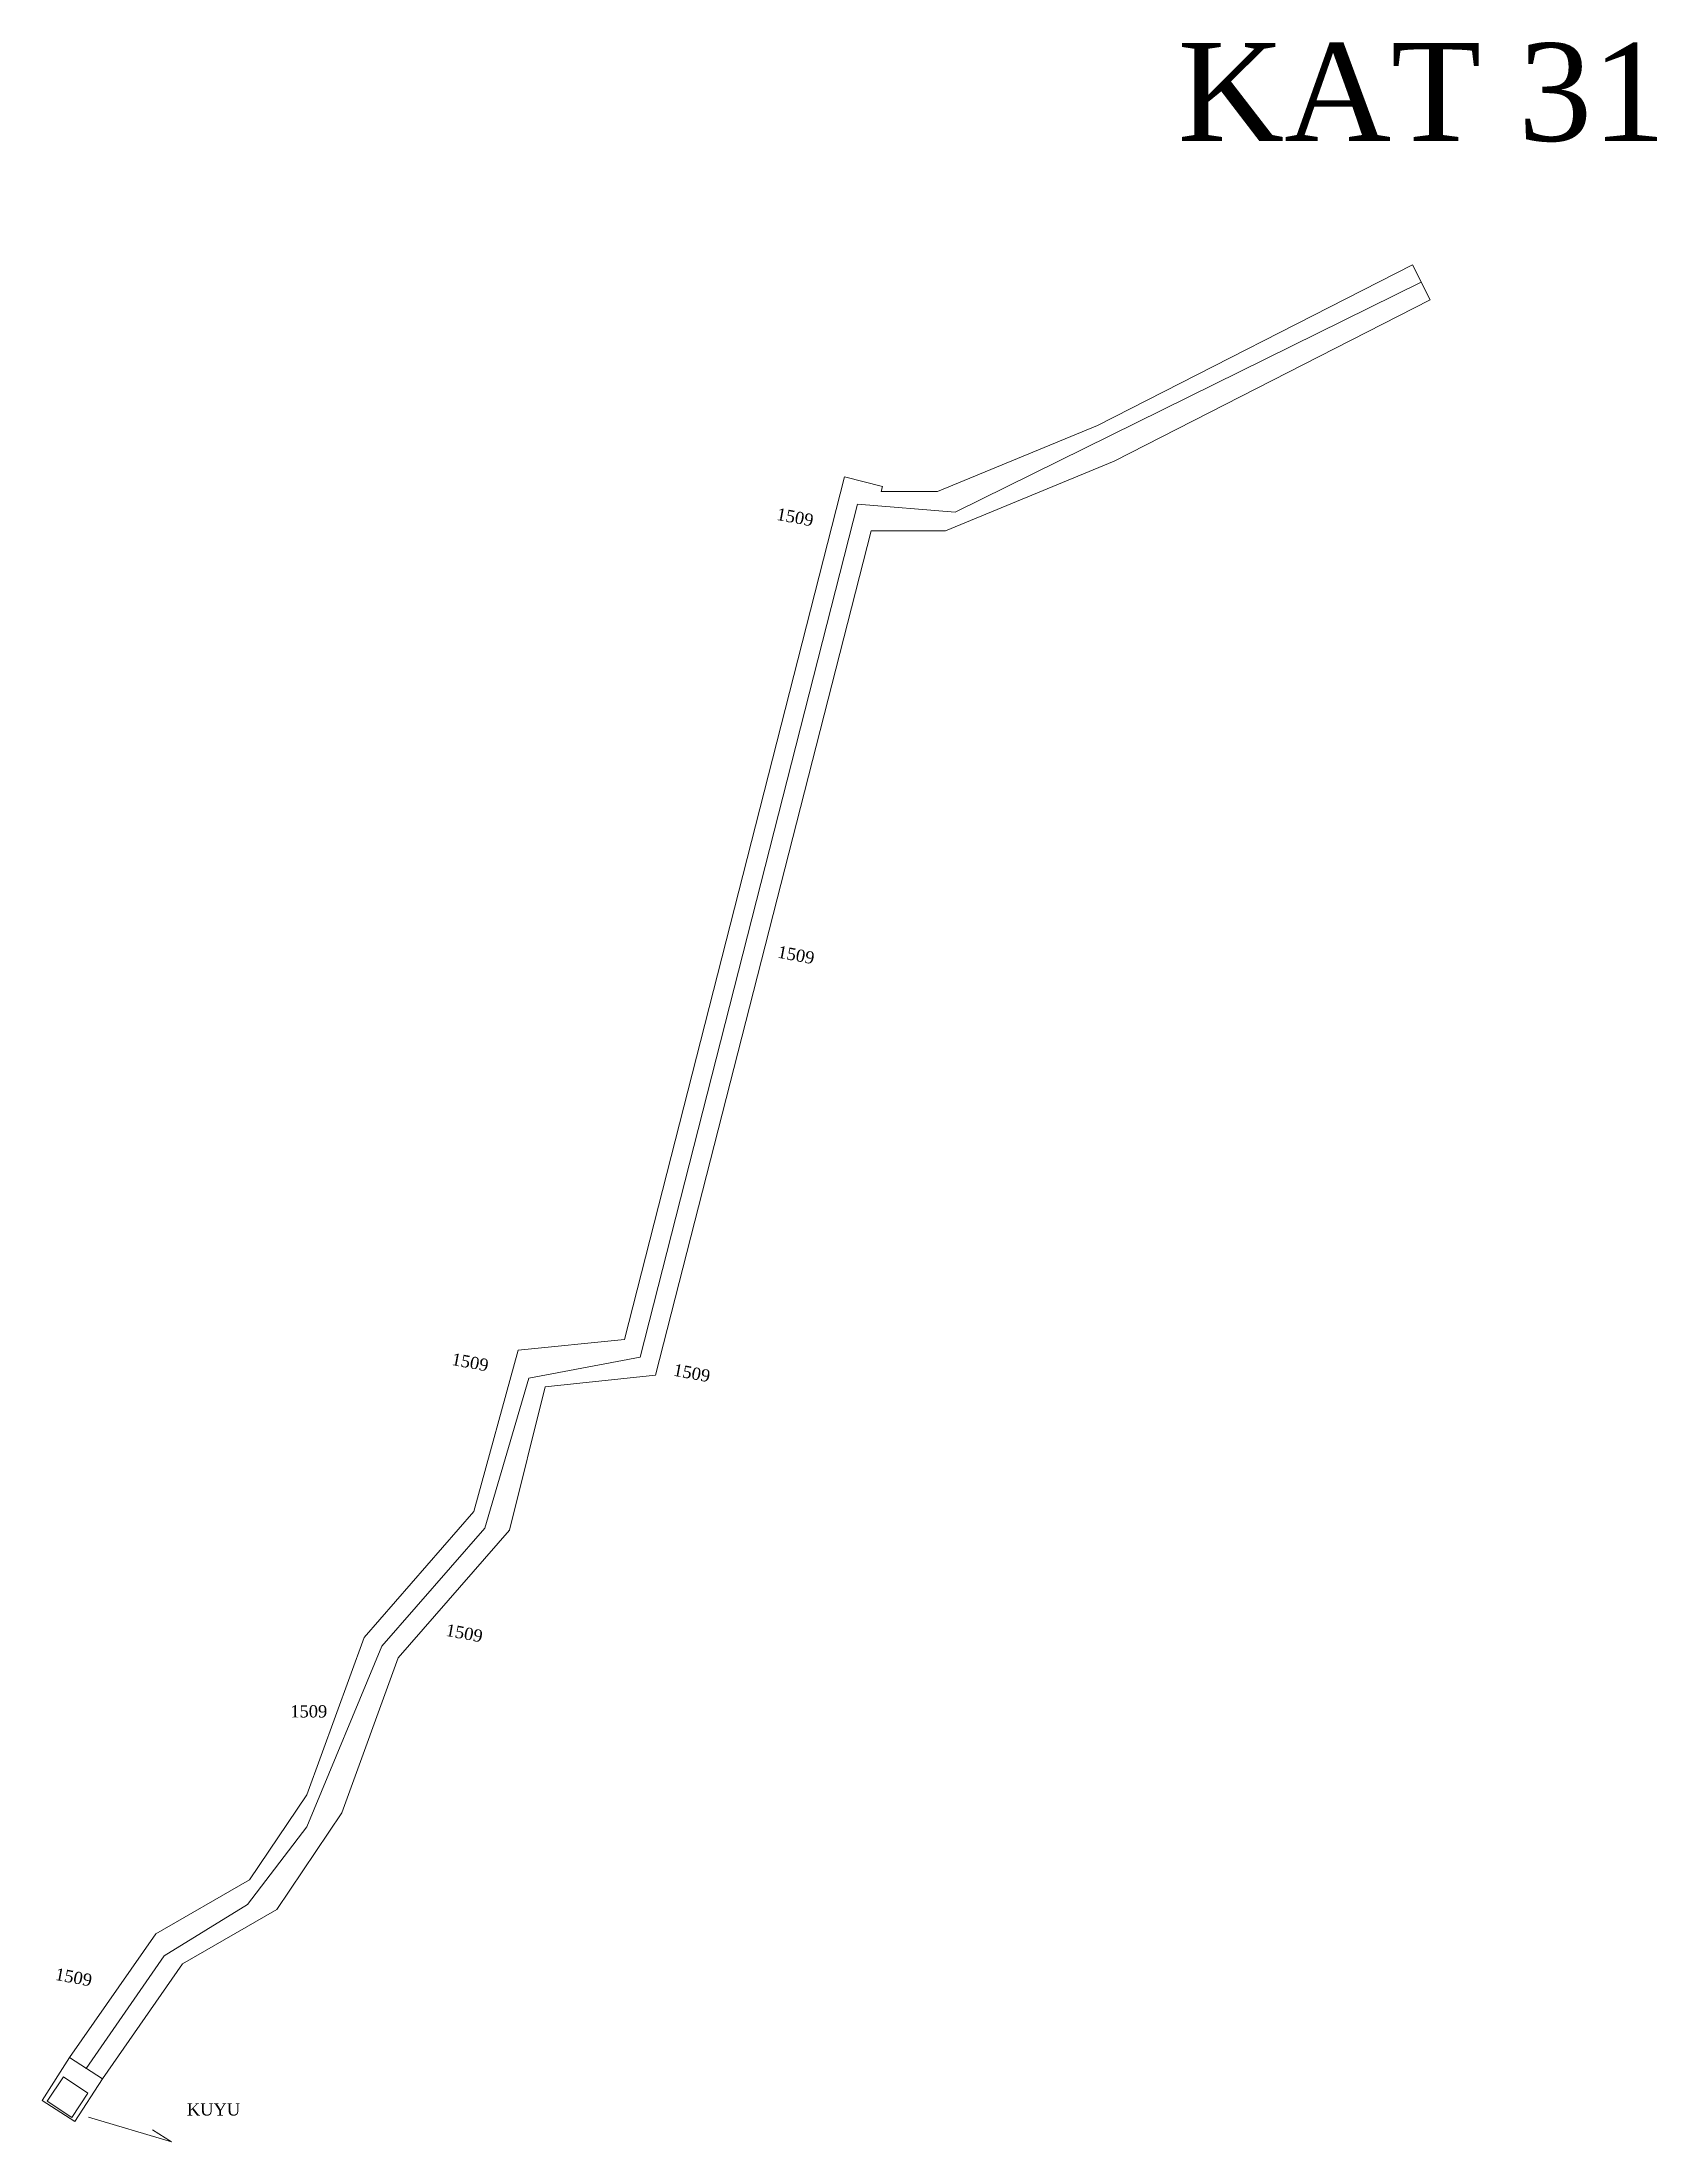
# Model space of a CAD drawing. Header units: millimetres. Extents: x 727669 to 727752, y 4225297 to 4225404.
import ezdxf

# ---------------------------------------------------------------- set-up
doc = ezdxf.new("R2010")
doc.units = ezdxf.units.MM
for name, color, linetype, lineweight in [('GEOFENCE', 3, 'Continuous', 0), ('INIT_COORD', 5, 'Continuous', 0), ('KAT31', 1, 'Continuous', 0), ('KAT31ANAYOL', 1, 'Continuous', 0), ('KUYU', 171, 'Continuous', 0)]:
    doc.layers.add(name, color=color, linetype=linetype, lineweight=lineweight)
doc.styles.get("Standard").update_dxf_attribs({"font": 'TIMES.TTF'})

msp = doc.modelspace()

# ---------------------------------------------------------------- linework, layer by layer
at = {"layer": 'GEOFENCE'}
for p, q in [((727715.65, 4225380.3, 1509), (727739.47, 4225392.06, 1509)), ((727705.72, 4225361.33, 1509), (727710.66, 4225380.71, 1509)), ((727710.66, 4225380.71, 1509), (727715.65, 4225380.3, 1509)), ((727699.54, 4225337.1, 1509), (727705.72, 4225361.33, 1509)), ((727693.86, 4225336.04, 1509), (727699.54, 4225337.1, 1509)), ((727691.61, 4225328.36, 1509), (727693.86, 4225336.04, 1509)), ((727686.34, 4225322.34, 1509), (727691.61, 4225328.36, 1509)), ((727682.51, 4225313.1, 1509), (727686.34, 4225322.34, 1509)), ((727679.47, 4225309.13, 1509), (727682.51, 4225313.1, 1509)), ((727675.22, 4225306.5, 1509), (727679.47, 4225309.13, 1509)), ((727671.22, 4225300.75, 1509), (727675.22, 4225306.5, 1509))]:
    msp.add_line(p, q, dxfattribs=at)
at = {"layer": 'INIT_COORD'}
msp.add_point((727671.22, 4225300.75, 1509), dxfattribs=at)
at = {"layer": 'KAT31', "lineweight": 0}
for p, q in [((727698.74, 4225338.02, 1509), (727709.99, 4225382.12, 1509)), ((727711.93, 4225381.62, 1509), (727709.99, 4225382.12, 1509)), ((727711.86, 4225381.36, 1509), (727711.93, 4225381.62, 1509)), ((727700.33, 4225336.18, 1509), (727711.35, 4225379.36, 1509))]:
    msp.add_line(p, q, dxfattribs=at)
at = {"layer": 'KAT31ANAYOL', "lineweight": 0}
for p, q in [((727722.93, 4225384.73, 1509), (727739.02, 4225392.95, 1509)), ((727739.93, 4225391.17, 1509), (727739.02, 4225392.95, 1509)), ((727723.77, 4225382.91, 1509), (727739.93, 4225391.17, 1509)), ((727714.75, 4225381.36, 1509), (727722.93, 4225384.73, 1509)), ((727715.15, 4225379.36, 1509), (727723.77, 4225382.91, 1509)), ((727711.86, 4225381.36, 1509), (727714.75, 4225381.36, 1509)), ((727711.35, 4225379.36, 1509), (727715.15, 4225379.36, 1509)), ((727693.31, 4225337.46, 1509), (727698.74, 4225338.02, 1509)), ((727691.04, 4225329.22, 1509), (727693.31, 4225337.46, 1509)), ((727694.69, 4225335.59, 1509), (727700.33, 4225336.18, 1509)), ((727692.86, 4225328.27, 1509), (727694.69, 4225335.59, 1509)), ((727685.43, 4225322.77, 1509), (727691.04, 4225329.22, 1509)), ((727687.18, 4225321.74, 1509), (727692.86, 4225328.27, 1509)), ((727682.5, 4225314.73, 1509), (727685.43, 4225322.77, 1509)), ((727684.3, 4225313.81, 1509), (727687.18, 4225321.74, 1509)), ((727679.57, 4225310.38, 1509), (727682.5, 4225314.73, 1509)), ((727680.97, 4225308.88, 1509), (727684.3, 4225313.81, 1509)), ((727674.79, 4225307.62, 1509), (727679.57, 4225310.38, 1509)), ((727676.15, 4225306.1, 1509), (727680.97, 4225308.88, 1509)), ((727670.38, 4225301.3, 1509), (727674.79, 4225307.62, 1509)), ((727672.06, 4225300.21, 1509), (727676.15, 4225306.1, 1509))]:
    msp.add_line(p, q, dxfattribs=at)
at = {"layer": 'KUYU', "lineweight": 0}
for p, q in [((727671.35, 4225298.26, 1509), (727675.59, 4225296.99, 1509)), ((727675.59, 4225296.99, 1509), (727674.62, 4225297.61, 1509))]:
    msp.add_line(p, q, dxfattribs=at)
at = {"layer": 'KUYU', "lineweight": 0, "elevation": 1509}
for points in [[(727672.06, 4225300.21), (727670.38, 4225301.3), (727668.97, 4225299.11), (727670.65, 4225298.03), (727672.06, 4225300.21)], [(727670.06, 4225300.32), (727669.23, 4225299.07), (727670.49, 4225298.24), (727671.31, 4225299.49), (727670.06, 4225300.32)]]:
    msp.add_lwpolyline(points, close=True, dxfattribs=at)

# ---------------------------------------------------------------- texts
at = {"layer": 'KAT31', "lineweight": 0}
for p in [(727706.48, 4225379.92, 1509), (727706.53, 4225357.54, 1509), (727689.87, 4225336.72, 1509), (727701.2, 4225336.17, 1509), (727689.57, 4225322.87, 1509)]:
    msp.add_text('1509', height=0.625, rotation=349.4421, dxfattribs=at).set_placement(p)
msp.add_text('1509', height=0.625, dxfattribs=at).set_placement((727681.66, 4225318.69, 1509))
at = {"layer": 'KAT31ANAYOL', "lineweight": 0}
msp.add_text('KAT 31', height=5, dxfattribs=at).set_placement((727727.02, 4225399.29, 1509))
msp.add_text('1509', height=0.625, rotation=349.4421, dxfattribs=at).set_placement((727669.6, 4225305.28, 1509))
at = {"layer": 'KUYU', "lineweight": 0}
msp.add_text('KUYU', height=0.625, dxfattribs=at).set_placement((727676.37, 4225298.34, 1509))

doc.saveas('drawing.dxf')
